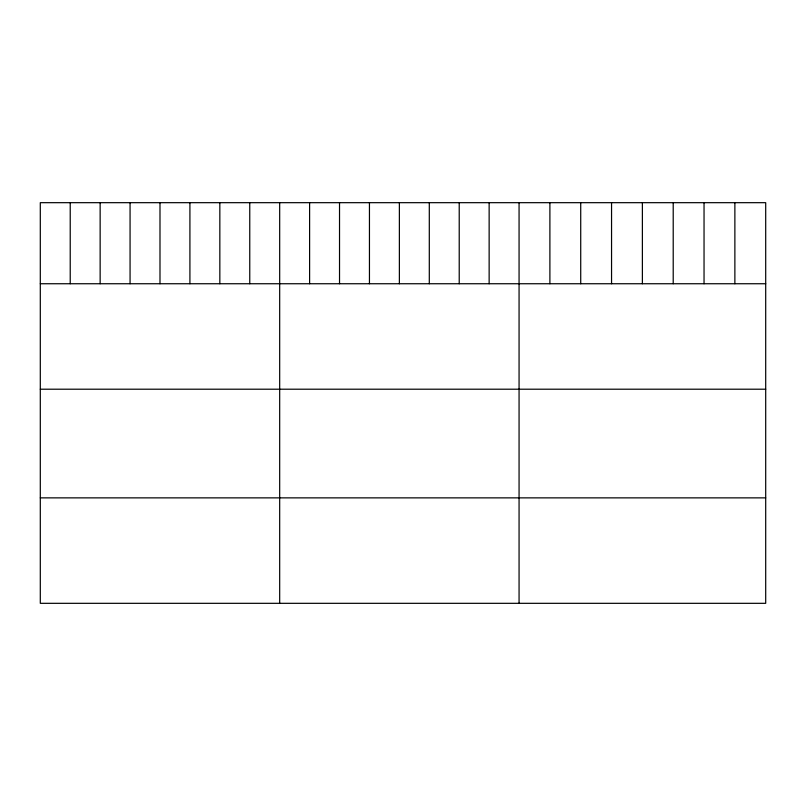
<?xml version="1.0" encoding="UTF-8"?>
<svg xmlns="http://www.w3.org/2000/svg" width="806" height="806" viewBox="0 0 806 806"><rect width="100%" height="100%" fill="white"/><g stroke="black" fill="none" stroke-linecap="round" stroke-linejoin="round"><path stroke-width="1.21" d="M765.7 283.742L765.7 603.321L40.3 603.321L40.3 202.679L765.7 202.679L765.7 283.742L40.3 283.742M40.3 389.207L765.7 389.207M40.3 497.866L765.7 497.866M734.87 202.679L734.87 283.742M704.041 202.679L704.041 283.742M673.212 202.679L673.212 283.742M642.382 202.679L642.382 283.742M611.553 202.679L611.553 283.742M580.723 202.679L580.723 283.742M549.894 202.679L549.894 283.742M519.064 202.679L519.064 603.321M489.141 202.679L489.141 283.742M459.219 202.679L459.219 283.742M429.296 202.679L429.296 283.742M399.373 202.679L399.373 283.742M369.45 202.679L369.45 283.742M339.528 202.679L339.528 283.742M309.605 202.679L309.605 283.742M279.682 202.679L279.682 603.321M249.759 202.679L249.759 283.742M219.837 202.679L219.837 283.742M189.914 202.679L189.914 283.742M159.991 202.679L159.991 283.742M130.068 202.679L130.068 283.742M100.146 202.679L100.146 283.742M70.223 202.679L70.223 283.742"/></g></svg>
